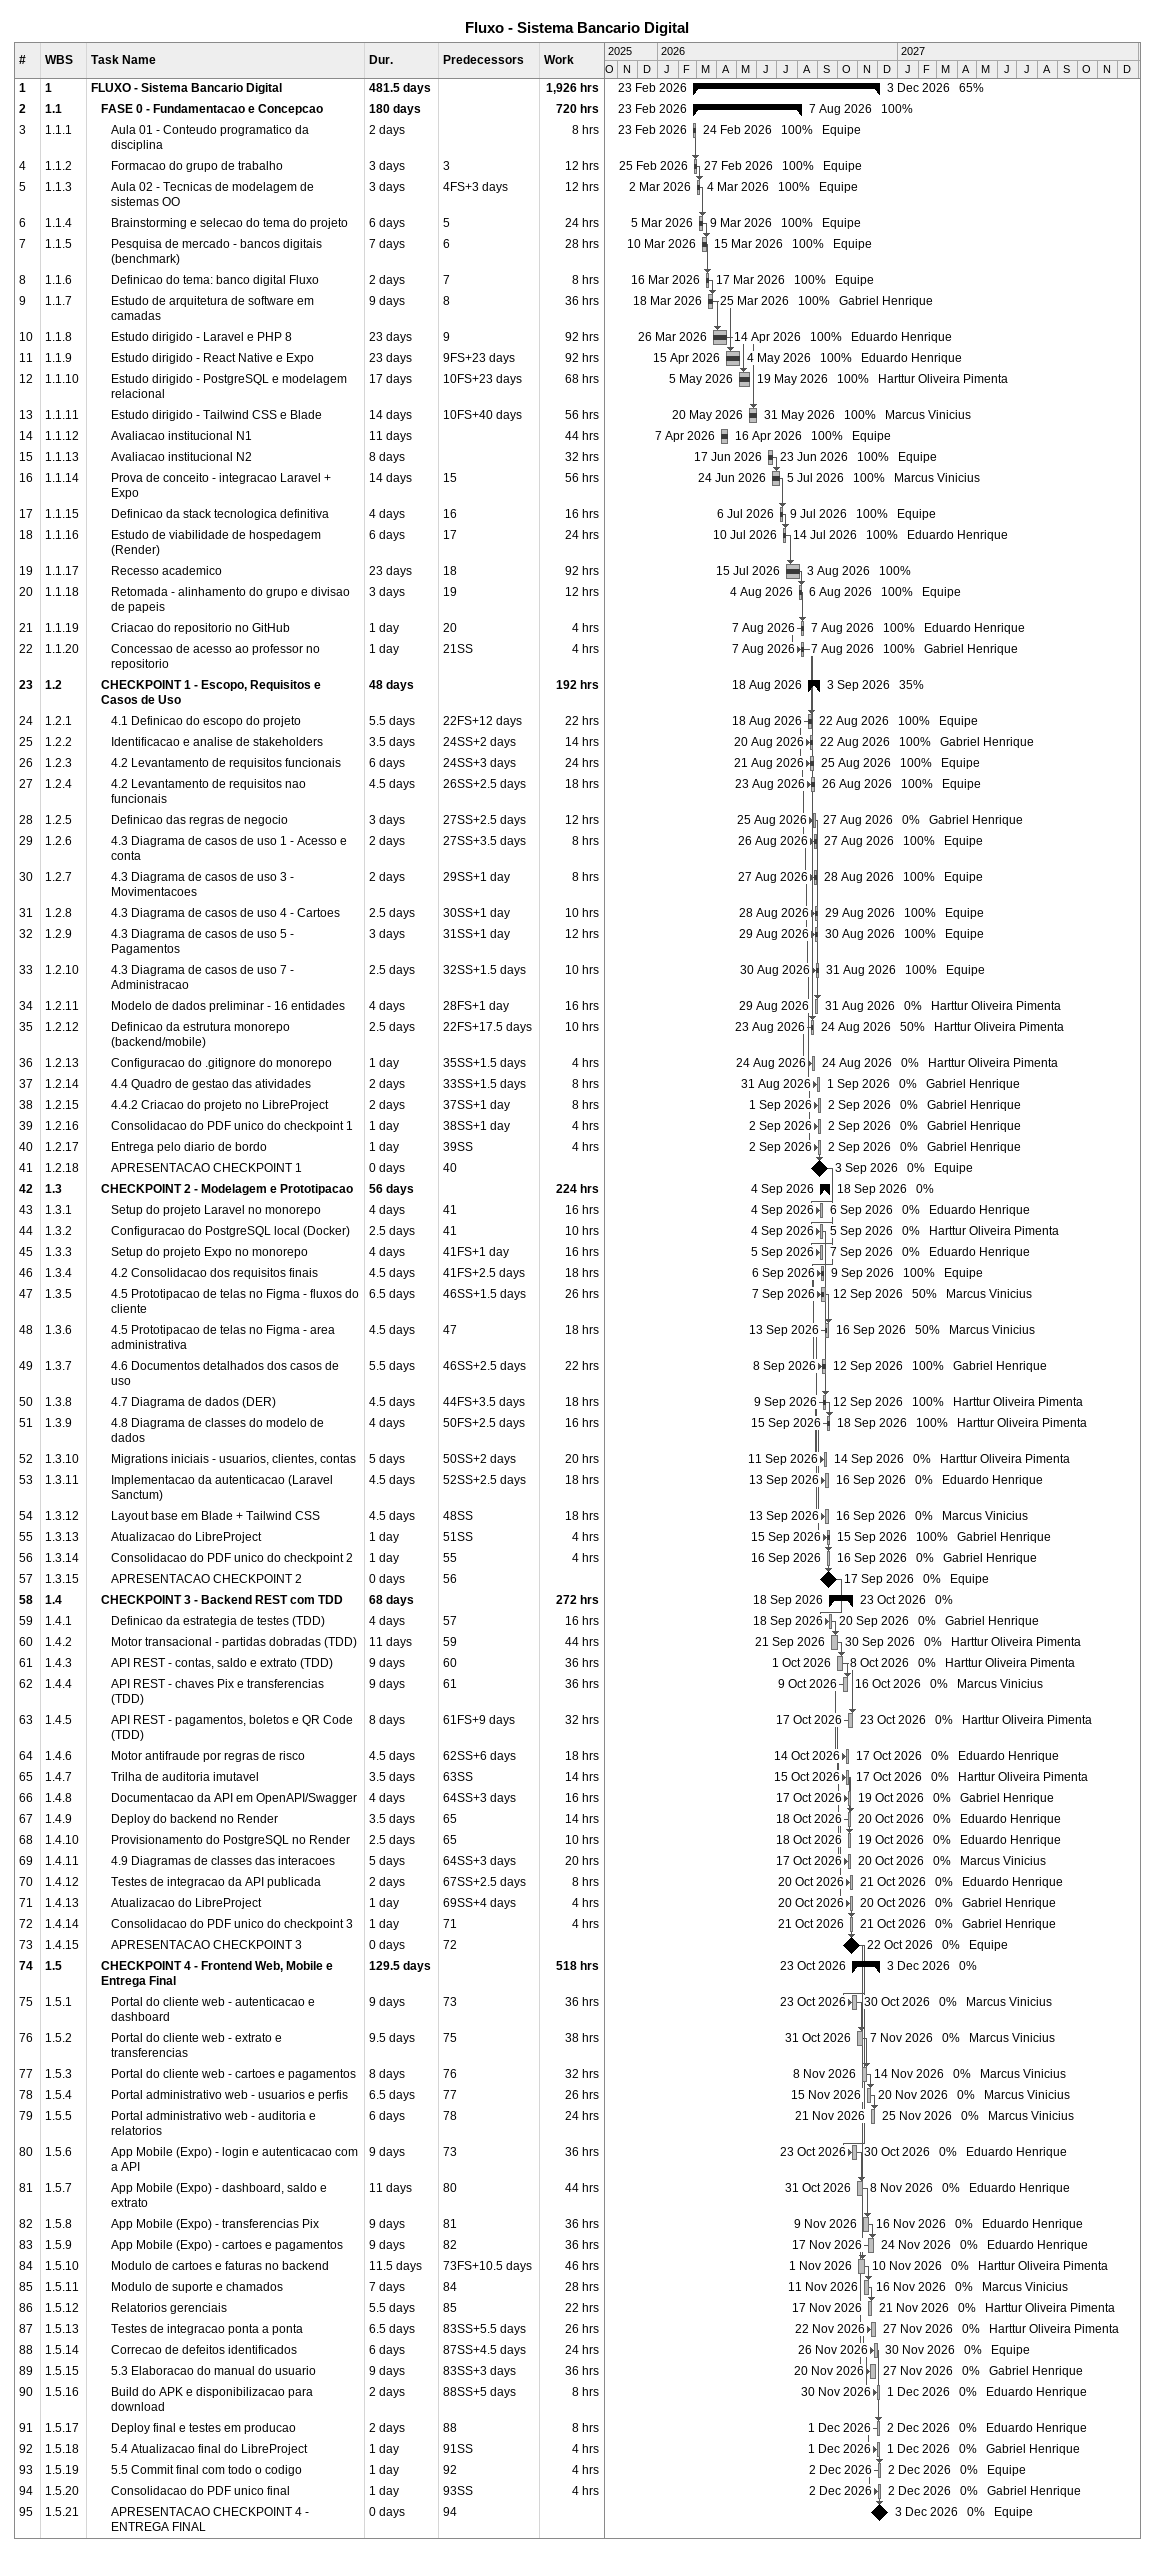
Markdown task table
Fluxo - Sistema Bancario Digital

| ID | WBS | Task | Duration | Start | Finish | Predecessors | Resources | % complete | Work (h) |
|---|---|---|---|---|---|---|---|---|---|
| 1 | 1 | **FLUXO - Sistema Bancario Digital** | 481.5d | 2026-02-23 | 2026-12-03 |  |  | 65 | 1926 |
| 2 | 1.1 | **FASE 0 - Fundamentacao e Concepcao** | 180d | 2026-02-23 | 2026-08-07 |  |  | 100 | 720 |
| 3 | 1.1.1 | Aula 01 - Conteudo programatico da disciplina | 2d | 2026-02-23 | 2026-02-24 |  | Equipe | 100 | 8 |
| 4 | 1.1.2 | Formacao do grupo de trabalho | 3d | 2026-02-25 | 2026-02-27 | 3 | Equipe | 100 | 12 |
| 5 | 1.1.3 | Aula 02 - Tecnicas de modelagem de sistemas OO | 3d | 2026-03-02 | 2026-03-04 | 4FS+3d | Equipe | 100 | 12 |
| 6 | 1.1.4 | Brainstorming e selecao do tema do projeto | 6d | 2026-03-05 | 2026-03-09 | 5 | Equipe | 100 | 24 |
| 7 | 1.1.5 | Pesquisa de mercado - bancos digitais (benchmark) | 7d | 2026-03-10 | 2026-03-15 | 6 | Equipe | 100 | 28 |
| 8 | 1.1.6 | Definicao do tema: banco digital Fluxo | 2d | 2026-03-16 | 2026-03-17 | 7 | Equipe | 100 | 8 |
| 9 | 1.1.7 | Estudo de arquitetura de software em camadas | 9d | 2026-03-18 | 2026-03-25 | 8 | Gabriel Henrique | 100 | 36 |
| 10 | 1.1.8 | Estudo dirigido - Laravel e PHP 8 | 23d | 2026-03-26 | 2026-04-14 | 9 | Eduardo Henrique | 100 | 92 |
| 11 | 1.1.9 | Estudo dirigido - React Native e Expo | 23d | 2026-04-15 | 2026-05-04 | 9FS+23d | Eduardo Henrique | 100 | 92 |
| 12 | 1.1.10 | Estudo dirigido - PostgreSQL e modelagem relacional | 17d | 2026-05-05 | 2026-05-19 | 10FS+23d | Harttur Oliveira Pimenta | 100 | 68 |
| 13 | 1.1.11 | Estudo dirigido - Tailwind CSS e Blade | 14d | 2026-05-20 | 2026-05-31 | 10FS+40d | Marcus Vinicius | 100 | 56 |
| 14 | 1.1.12 | Avaliacao institucional N1 | 11d | 2026-04-07 | 2026-04-16 |  | Equipe | 100 | 44 |
| 15 | 1.1.13 | Avaliacao institucional N2 | 8d | 2026-06-17 | 2026-06-23 |  | Equipe | 100 | 32 |
| 16 | 1.1.14 | Prova de conceito - integracao Laravel + Expo | 14d | 2026-06-24 | 2026-07-05 | 15 | Marcus Vinicius | 100 | 56 |
| 17 | 1.1.15 | Definicao da stack tecnologica definitiva | 4d | 2026-07-06 | 2026-07-09 | 16 | Equipe | 100 | 16 |
| 18 | 1.1.16 | Estudo de viabilidade de hospedagem (Render) | 6d | 2026-07-10 | 2026-07-14 | 17 | Eduardo Henrique | 100 | 24 |
| 19 | 1.1.17 | Recesso academico | 23d | 2026-07-15 | 2026-08-03 | 18 |  | 100 | 92 |
| 20 | 1.1.18 | Retomada - alinhamento do grupo e divisao de papeis | 3d | 2026-08-04 | 2026-08-06 | 19 | Equipe | 100 | 12 |
| 21 | 1.1.19 | Criacao do repositorio no GitHub | 1d | 2026-08-07 | 2026-08-07 | 20 | Eduardo Henrique | 100 | 4 |
| 22 | 1.1.20 | Concessao de acesso ao professor no repositorio | 1d | 2026-08-07 | 2026-08-07 | 21SS | Gabriel Henrique | 100 | 4 |
| 23 | 1.2 | **CHECKPOINT 1 - Escopo, Requisitos e Casos de Uso** | 48d | 2026-08-18 | 2026-09-03 |  |  | 35 | 192 |
| 24 | 1.2.1 | 4.1 Definicao do escopo do projeto | 5.5d | 2026-08-18 | 2026-08-22 | 22FS+12d | Equipe | 100 | 22 |
| 25 | 1.2.2 | Identificacao e analise de stakeholders | 3.5d | 2026-08-20 | 2026-08-22 | 24SS+2d | Gabriel Henrique | 100 | 14 |
| 26 | 1.2.3 | 4.2 Levantamento de requisitos funcionais | 6d | 2026-08-21 | 2026-08-25 | 24SS+3d | Equipe | 100 | 24 |
| 27 | 1.2.4 | 4.2 Levantamento de requisitos nao funcionais | 4.5d | 2026-08-23 | 2026-08-26 | 26SS+2.5d | Equipe | 100 | 18 |
| 28 | 1.2.5 | Definicao das regras de negocio | 3d | 2026-08-25 | 2026-08-27 | 27SS+2.5d | Gabriel Henrique | 0 | 12 |
| 29 | 1.2.6 | 4.3 Diagrama de casos de uso 1 - Acesso e conta | 2d | 2026-08-26 | 2026-08-27 | 27SS+3.5d | Equipe | 100 | 8 |
| 30 | 1.2.7 | 4.3 Diagrama de casos de uso 3 - Movimentacoes | 2d | 2026-08-27 | 2026-08-28 | 29SS+1d | Equipe | 100 | 8 |
| 31 | 1.2.8 | 4.3 Diagrama de casos de uso 4 - Cartoes | 2.5d | 2026-08-28 | 2026-08-29 | 30SS+1d | Equipe | 100 | 10 |
| 32 | 1.2.9 | 4.3 Diagrama de casos de uso 5 - Pagamentos | 3d | 2026-08-29 | 2026-08-30 | 31SS+1d | Equipe | 100 | 12 |
| 33 | 1.2.10 | 4.3 Diagrama de casos de uso 7 - Administracao | 2.5d | 2026-08-30 | 2026-08-31 | 32SS+1.5d | Equipe | 100 | 10 |
| 34 | 1.2.11 | Modelo de dados preliminar - 16 entidades | 4d | 2026-08-29 | 2026-08-31 | 28FS+1d | Harttur Oliveira Pimenta | 0 | 16 |
| 35 | 1.2.12 | Definicao da estrutura monorepo (backend/mobile) | 2.5d | 2026-08-23 | 2026-08-24 | 22FS+17.5d | Harttur Oliveira Pimenta | 50 | 10 |
| 36 | 1.2.13 | Configuracao do .gitignore do monorepo | 1d | 2026-08-24 | 2026-08-24 | 35SS+1.5d | Harttur Oliveira Pimenta | 0 | 4 |
| 37 | 1.2.14 | 4.4 Quadro de gestao das atividades | 2d | 2026-08-31 | 2026-09-01 | 33SS+1.5d | Gabriel Henrique | 0 | 8 |
| 38 | 1.2.15 | 4.4.2 Criacao do projeto no LibreProject | 2d | 2026-09-01 | 2026-09-02 | 37SS+1d | Gabriel Henrique | 0 | 8 |
| 39 | 1.2.16 | Consolidacao do PDF unico do checkpoint 1 | 1d | 2026-09-02 | 2026-09-02 | 38SS+1d | Gabriel Henrique | 0 | 4 |
| 40 | 1.2.17 | Entrega pelo diario de bordo | 1d | 2026-09-02 | 2026-09-02 | 39SS | Gabriel Henrique | 0 | 4 |
| 41 | 1.2.18 | APRESENTACAO CHECKPOINT 1 | 0d | 2026-09-03 | 2026-09-03 | 40 | Equipe | 0 |  |
| 42 | 1.3 | **CHECKPOINT 2 - Modelagem e Prototipacao** | 56d | 2026-09-04 | 2026-09-18 |  |  | 0 | 224 |
| 43 | 1.3.1 | Setup do projeto Laravel no monorepo | 4d | 2026-09-04 | 2026-09-06 | 41 | Eduardo Henrique | 0 | 16 |
| 44 | 1.3.2 | Configuracao do PostgreSQL local (Docker) | 2.5d | 2026-09-04 | 2026-09-05 | 41 | Harttur Oliveira Pimenta | 0 | 10 |
| 45 | 1.3.3 | Setup do projeto Expo no monorepo | 4d | 2026-09-05 | 2026-09-07 | 41FS+1d | Eduardo Henrique | 0 | 16 |
| 46 | 1.3.4 | 4.2 Consolidacao dos requisitos finais | 4.5d | 2026-09-06 | 2026-09-09 | 41FS+2.5d | Equipe | 100 | 18 |
| 47 | 1.3.5 | 4.5 Prototipacao de telas no Figma - fluxos do cliente | 6.5d | 2026-09-07 | 2026-09-12 | 46SS+1.5d | Marcus Vinicius | 50 | 26 |
| 48 | 1.3.6 | 4.5 Prototipacao de telas no Figma - area administrativa | 4.5d | 2026-09-13 | 2026-09-16 | 47 | Marcus Vinicius | 50 | 18 |
| 49 | 1.3.7 | 4.6 Documentos detalhados dos casos de uso | 5.5d | 2026-09-08 | 2026-09-12 | 46SS+2.5d | Gabriel Henrique | 100 | 22 |
| 50 | 1.3.8 | 4.7 Diagrama de dados (DER) | 4.5d | 2026-09-09 | 2026-09-12 | 44FS+3.5d | Harttur Oliveira Pimenta | 100 | 18 |
| 51 | 1.3.9 | 4.8 Diagrama de classes do modelo de dados | 4d | 2026-09-15 | 2026-09-18 | 50FS+2.5d | Harttur Oliveira Pimenta | 100 | 16 |
| 52 | 1.3.10 | Migrations iniciais - usuarios, clientes, contas | 5d | 2026-09-11 | 2026-09-14 | 50SS+2d | Harttur Oliveira Pimenta | 0 | 20 |
| 53 | 1.3.11 | Implementacao da autenticacao (Laravel Sanctum) | 4.5d | 2026-09-13 | 2026-09-16 | 52SS+2.5d | Eduardo Henrique | 0 | 18 |
| 54 | 1.3.12 | Layout base em Blade + Tailwind CSS | 4.5d | 2026-09-13 | 2026-09-16 | 48SS | Marcus Vinicius | 0 | 18 |
| 55 | 1.3.13 | Atualizacao do LibreProject | 1d | 2026-09-15 | 2026-09-15 | 51SS | Gabriel Henrique | 100 | 4 |
| 56 | 1.3.14 | Consolidacao do PDF unico do checkpoint 2 | 1d | 2026-09-16 | 2026-09-16 | 55 | Gabriel Henrique | 0 | 4 |
| 57 | 1.3.15 | APRESENTACAO CHECKPOINT 2 | 0d | 2026-09-17 | 2026-09-17 | 56 | Equipe | 0 |  |
| 58 | 1.4 | **CHECKPOINT 3 - Backend REST com TDD** | 68d | 2026-09-18 | 2026-10-23 |  |  | 0 | 272 |
| 59 | 1.4.1 | Definicao da estrategia de testes (TDD) | 4d | 2026-09-18 | 2026-09-20 | 57 | Gabriel Henrique | 0 | 16 |
| 60 | 1.4.2 | Motor transacional - partidas dobradas (TDD) | 11d | 2026-09-21 | 2026-09-30 | 59 | Harttur Oliveira Pimenta | 0 | 44 |
| 61 | 1.4.3 | API REST - contas, saldo e extrato (TDD) | 9d | 2026-10-01 | 2026-10-08 | 60 | Harttur Oliveira Pimenta | 0 | 36 |
| 62 | 1.4.4 | API REST - chaves Pix e transferencias (TDD) | 9d | 2026-10-09 | 2026-10-16 | 61 | Marcus Vinicius | 0 | 36 |
| 63 | 1.4.5 | API REST - pagamentos, boletos e QR Code (TDD) | 8d | 2026-10-17 | 2026-10-23 | 61FS+9d | Harttur Oliveira Pimenta | 0 | 32 |
| 64 | 1.4.6 | Motor antifraude por regras de risco | 4.5d | 2026-10-14 | 2026-10-17 | 62SS+6d | Eduardo Henrique | 0 | 18 |
| 65 | 1.4.7 | Trilha de auditoria imutavel | 3.5d | 2026-10-15 | 2026-10-17 | 63SS | Harttur Oliveira Pimenta | 0 | 14 |
| 66 | 1.4.8 | Documentacao da API em OpenAPI/Swagger | 4d | 2026-10-17 | 2026-10-19 | 64SS+3d | Gabriel Henrique | 0 | 16 |
| 67 | 1.4.9 | Deploy do backend no Render | 3.5d | 2026-10-18 | 2026-10-20 | 65 | Eduardo Henrique | 0 | 14 |
| 68 | 1.4.10 | Provisionamento do PostgreSQL no Render | 2.5d | 2026-10-18 | 2026-10-19 | 65 | Eduardo Henrique | 0 | 10 |
| 69 | 1.4.11 | 4.9 Diagramas de classes das interacoes | 5d | 2026-10-17 | 2026-10-20 | 64SS+3d | Marcus Vinicius | 0 | 20 |
| 70 | 1.4.12 | Testes de integracao da API publicada | 2d | 2026-10-20 | 2026-10-21 | 67SS+2.5d | Eduardo Henrique | 0 | 8 |
| 71 | 1.4.13 | Atualizacao do LibreProject | 1d | 2026-10-20 | 2026-10-20 | 69SS+4d | Gabriel Henrique | 0 | 4 |
| 72 | 1.4.14 | Consolidacao do PDF unico do checkpoint 3 | 1d | 2026-10-21 | 2026-10-21 | 71 | Gabriel Henrique | 0 | 4 |
| 73 | 1.4.15 | APRESENTACAO CHECKPOINT 3 | 0d | 2026-10-22 | 2026-10-22 | 72 | Equipe | 0 |  |
| 74 | 1.5 | **CHECKPOINT 4 - Frontend Web, Mobile e Entrega Final** | 129.5d | 2026-10-23 | 2026-12-03 |  |  | 0 | 518 |
| 75 | 1.5.1 | Portal do cliente web - autenticacao e dashboard | 9d | 2026-10-23 | 2026-10-30 | 73 | Marcus Vinicius | 0 | 36 |
| 76 | 1.5.2 | Portal do cliente web - extrato e transferencias | 9.5d | 2026-10-31 | 2026-11-07 | 75 | Marcus Vinicius | 0 | 38 |
| 77 | 1.5.3 | Portal do cliente web - cartoes e pagamentos | 8d | 2026-11-08 | 2026-11-14 | 76 | Marcus Vinicius | 0 | 32 |
| 78 | 1.5.4 | Portal administrativo web - usuarios e perfis | 6.5d | 2026-11-15 | 2026-11-20 | 77 | Marcus Vinicius | 0 | 26 |
| 79 | 1.5.5 | Portal administrativo web - auditoria e relatorios | 6d | 2026-11-21 | 2026-11-25 | 78 | Marcus Vinicius | 0 | 24 |
| 80 | 1.5.6 | App Mobile (Expo) - login e autenticacao com a API | 9d | 2026-10-23 | 2026-10-30 | 73 | Eduardo Henrique | 0 | 36 |
| 81 | 1.5.7 | App Mobile (Expo) - dashboard, saldo e extrato | 11d | 2026-10-31 | 2026-11-08 | 80 | Eduardo Henrique | 0 | 44 |
| 82 | 1.5.8 | App Mobile (Expo) - transferencias Pix | 9d | 2026-11-09 | 2026-11-16 | 81 | Eduardo Henrique | 0 | 36 |
| 83 | 1.5.9 | App Mobile (Expo) - cartoes e pagamentos | 9d | 2026-11-17 | 2026-11-24 | 82 | Eduardo Henrique | 0 | 36 |
| 84 | 1.5.10 | Modulo de cartoes e faturas no backend | 11.5d | 2026-11-01 | 2026-11-10 | 73FS+10.5d | Harttur Oliveira Pimenta | 0 | 46 |
| 85 | 1.5.11 | Modulo de suporte e chamados | 7d | 2026-11-11 | 2026-11-16 | 84 | Marcus Vinicius | 0 | 28 |
| 86 | 1.5.12 | Relatorios gerenciais | 5.5d | 2026-11-17 | 2026-11-21 | 85 | Harttur Oliveira Pimenta | 0 | 22 |
| 87 | 1.5.13 | Testes de integracao ponta a ponta | 6.5d | 2026-11-22 | 2026-11-27 | 83SS+5.5d | Harttur Oliveira Pimenta | 0 | 26 |
| 88 | 1.5.14 | Correcao de defeitos identificados | 6d | 2026-11-26 | 2026-11-30 | 87SS+4.5d | Equipe | 0 | 24 |
| 89 | 1.5.15 | 5.3 Elaboracao do manual do usuario | 9d | 2026-11-20 | 2026-11-27 | 83SS+3d | Gabriel Henrique | 0 | 36 |
| 90 | 1.5.16 | Build do APK e disponibilizacao para download | 2d | 2026-11-30 | 2026-12-01 | 88SS+5d | Eduardo Henrique | 0 | 8 |
| 91 | 1.5.17 | Deploy final e testes em producao | 2d | 2026-12-01 | 2026-12-02 | 88 | Eduardo Henrique | 0 | 8 |
| 92 | 1.5.18 | 5.4 Atualizacao final do LibreProject | 1d | 2026-12-01 | 2026-12-01 | 91SS | Gabriel Henrique | 0 | 4 |
| 93 | 1.5.19 | 5.5 Commit final com todo o codigo | 1d | 2026-12-02 | 2026-12-02 | 92 | Equipe | 0 | 4 |
| 94 | 1.5.20 | Consolidacao do PDF unico final | 1d | 2026-12-02 | 2026-12-02 | 93SS | Gabriel Henrique | 0 | 4 |
| 95 | 1.5.21 | APRESENTACAO CHECKPOINT 4 - ENTREGA FINAL | 0d | 2026-12-03 | 2026-12-03 | 94 | Equipe | 0 |  |
